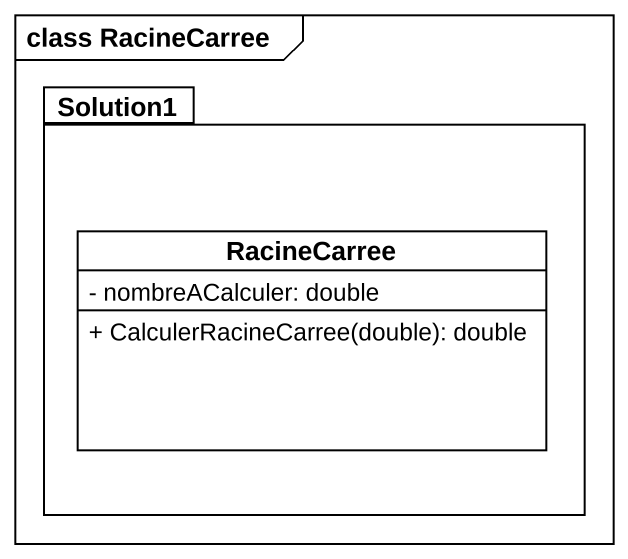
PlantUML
@startuml
mainframe class RacineCarree
hide circle
hide empty members
skinparam classAttributeIconSize 0
package Solution1 {
  class RacineCarree {
    - nombreACalculer: double
    + CalculerRacineCarree(double): double
  }
}
@enduml
